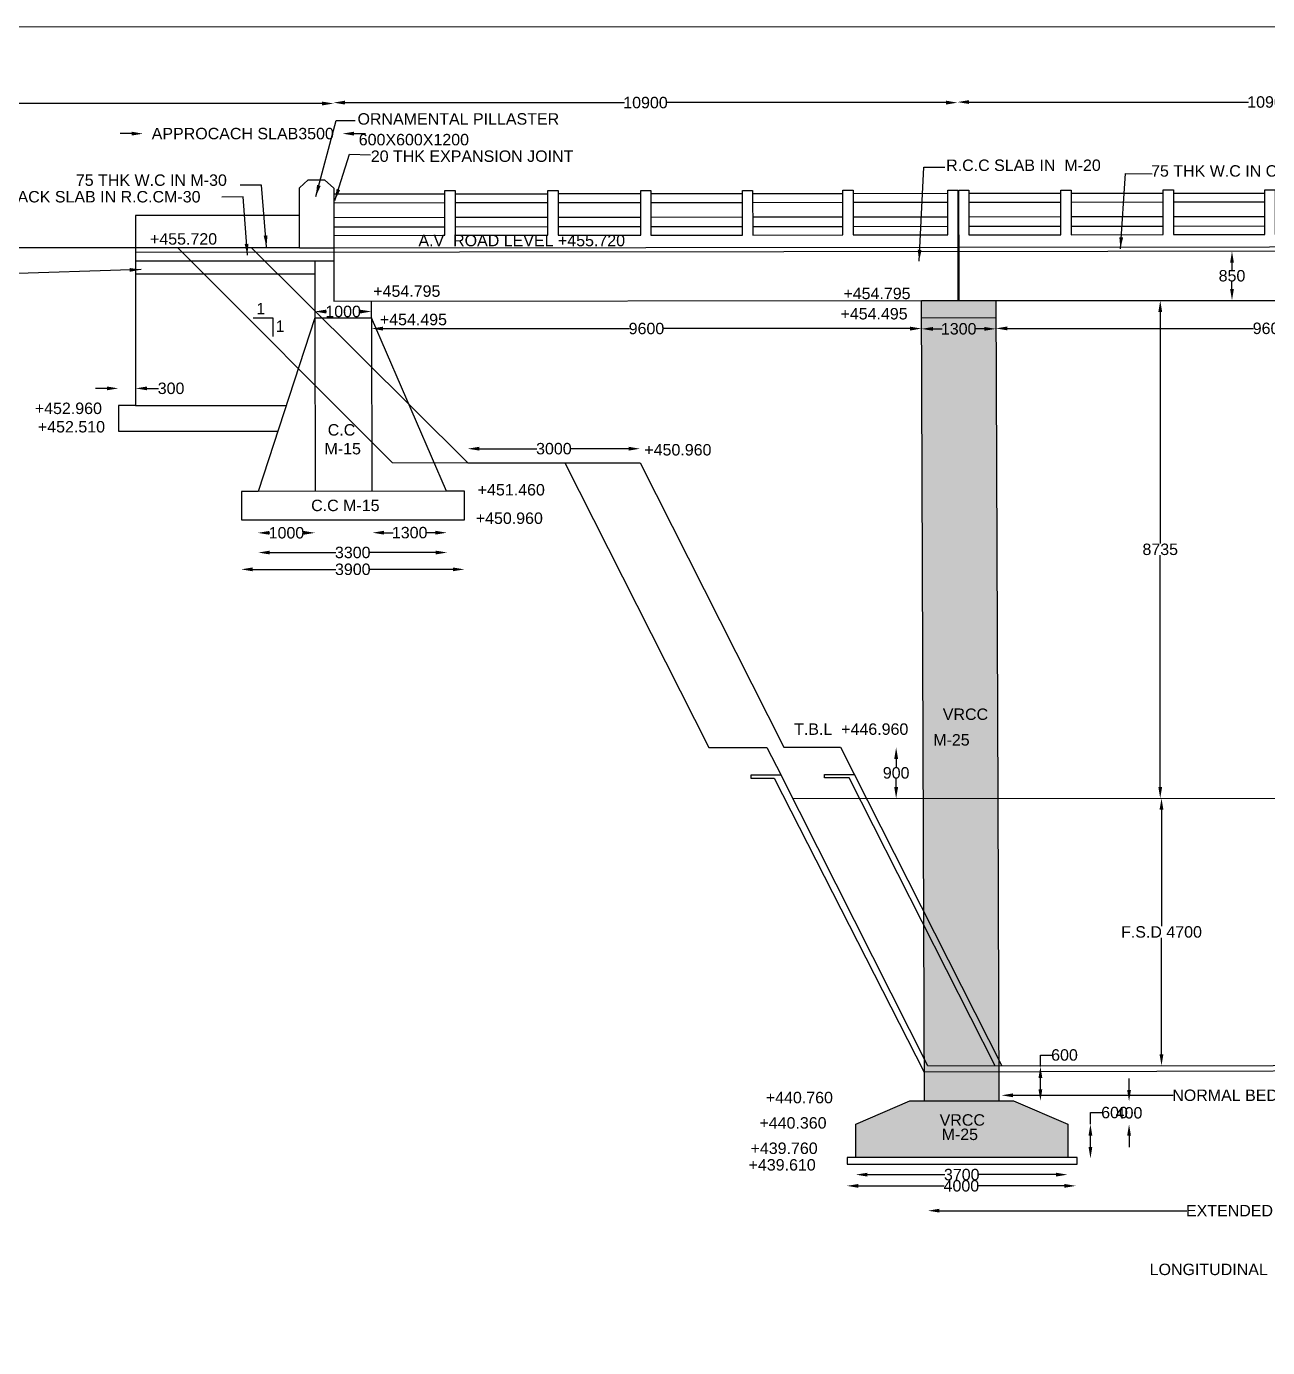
# Model space of a CAD drawing. Header units: inches. Extents: x -59878 to 39915, y -44121 to 15533.
# Drawn here: x -37131 to -15442, y -7552 to 15533 of the extents above; entities that cross this region are included whole.
import ezdxf

# ---------------------------------------------------------------- set-up
doc = ezdxf.new("R2010")
doc.units = ezdxf.units.IN
doc.header["$MEASUREMENT"] = 0
doc.styles.get("Standard").update_dxf_attribs({"font": 'arial.ttf'})
doc.dimstyles.new('ST100', dxfattribs={"dimtxt": 200, "dimasz": 200, "dimexe": 0, "dimexo": 300, "dimgap": 0.09, "dimtad": 0, "dimtih": 1, "dimtoh": 1, "dimdec": 0, "dimzin": 0, "dimdsep": 46, "dimtxsty": 'Standard', "dimcen": 0, "dimse1": 1, "dimse2": 1, "dimadec": 0, "dimazin": 0, "dimtfac": 1, "dimtdec": 0, "dimtofl": 0, "dimtmove": 0, "dimatfit": 3, "dimfxl": 2000, "dimtolj": 1, "dimtzin": 0, "dimarcsym": 0})

# ---------------------------------------------------------------- blocks, each defined once
blk = doc.blocks.new('*D5')
at = {"color": 0, "lineweight": -2, "transparency": 16777216}
for p, q in [((-31893, 10551), (-31886, 10551)), ((-31302, 10551), (-31308, 10551))]:
    blk.add_line(p, q, dxfattribs=at)
at = {"color": 0, "transparency": 16777216}
for points in [[(-31893, 10584), (-31893, 10517), (-32093, 10551)], [(-31302, 10584), (-31302, 10517), (-31102, 10551)]]:
    blk.add_solid(points, dxfattribs=at)
at = {"layer": 'Defpoints', "color": 0, "transparency": 16777216}
for p in [(-32093, 10441), (-31102, 10551), (-31102, 10443)]:
    blk.add_point(p, dxfattribs=at)
at = {"color": 0, "transparency": 16777216, "insert": (-31597, 10551), "char_height": 200, "attachment_point": 5}
blk.add_mtext('\\A1;1000', dxfattribs=at)
blk = doc.blocks.new('*D6')
at = {"color": 0, "lineweight": -2, "transparency": 16777216}
for p, q in [((-46572, 14186), (-41198, 14186)), ((-31964, 14186), (-37338, 14186))]:
    blk.add_line(p, q, dxfattribs=at)
at = {"color": 0, "transparency": 16777216}
for points in [[(-46572, 14219), (-46572, 14152), (-46772, 14186)], [(-31964, 14219), (-31964, 14152), (-31764, 14186)]]:
    blk.add_solid(points, dxfattribs=at)
at = {"layer": 'Defpoints', "color": 0, "transparency": 16777216}
for p in [(-31764, 14186), (-46772, 13965), (-31764, 13965)]:
    blk.add_point(p, dxfattribs=at)
at = {"color": 0, "transparency": 16777216, "insert": (-39268, 14186), "char_height": 200, "attachment_point": 5}
blk.add_mtext('\\A1;15000 STRAIGHT APPROACH', dxfattribs=at)
blk = doc.blocks.new('*D7')
at = {"color": 0, "lineweight": -2, "transparency": 16777216}
for p, q in [((-31564, 14201), (-26679, 14201)), ((-21061, 14201), (-25946, 14201))]:
    blk.add_line(p, q, dxfattribs=at)
at = {"color": 0, "transparency": 16777216}
for points in [[(-31564, 14235), (-31564, 14168), (-31764, 14201)], [(-21061, 14235), (-21061, 14168), (-20861, 14201)]]:
    blk.add_solid(points, dxfattribs=at)
at = {"layer": 'Defpoints', "color": 0, "transparency": 16777216}
for p in [(-20861, 14201), (-31764, 13965), (-20861, 13965)]:
    blk.add_point(p, dxfattribs=at)
at = {"color": 0, "transparency": 16777216, "insert": (-26313, 14201), "char_height": 200, "attachment_point": 5}
blk.add_mtext('\\A1;10900', dxfattribs=at)
blk = doc.blocks.new('*D8')
at = {"color": 0, "lineweight": -2, "transparency": 16777216}
for p, q in [((-20661, 14211), (-15776, 14211)), ((-10157, 14211), (-15042, 14211))]:
    blk.add_line(p, q, dxfattribs=at)
at = {"color": 0, "transparency": 16777216}
for points in [[(-20661, 14244), (-20661, 14178), (-20861, 14211)], [(-10157, 14244), (-10157, 14178), (-9957, 14211)]]:
    blk.add_solid(points, dxfattribs=at)
at = {"layer": 'Defpoints', "color": 0, "transparency": 16777216}
for p in [(-9957, 14211), (-20861, 13965), (-9957, 13965)]:
    blk.add_point(p, dxfattribs=at)
at = {"color": 0, "transparency": 16777216, "insert": (-15409, 14211), "char_height": 200, "attachment_point": 5}
blk.add_mtext('\\A1;10900', dxfattribs=at)
blk = doc.blocks.new('*D11')
at = {"color": 0, "lineweight": -2, "transparency": 16777216}
for p, q in [((-30901, 10253), (-26594, 10253)), ((-21690, 10253), (-25998, 10253))]:
    blk.add_line(p, q, dxfattribs=at)
at = {"color": 0, "transparency": 16777216}
for points in [[(-30901, 10286), (-30901, 10219), (-31101, 10253)], [(-21690, 10286), (-21690, 10219), (-21490, 10253)]]:
    blk.add_solid(points, dxfattribs=at)
at = {"layer": 'Defpoints', "color": 0, "transparency": 16777216}
for p in [(-31101, 10246), (-21490, 10253), (-21490, 10243)]:
    blk.add_point(p, dxfattribs=at)
at = {"color": 0, "transparency": 16777216, "insert": (-26296, 10253), "char_height": 200, "attachment_point": 5}
blk.add_mtext('\\A1;9600', dxfattribs=at)
blk = doc.blocks.new('*D12')
at = {"color": 0, "lineweight": -2, "transparency": 16777216}
for p, q in [((-21290, 10248), (-21129, 10248)), ((-20390, 10248), (-20551, 10248))]:
    blk.add_line(p, q, dxfattribs=at)
at = {"color": 0, "transparency": 16777216}
for points in [[(-21290, 10281), (-21290, 10215), (-21490, 10248)], [(-20390, 10281), (-20390, 10215), (-20190, 10248)]]:
    blk.add_solid(points, dxfattribs=at)
at = {"layer": 'Defpoints', "color": 0, "transparency": 16777216}
for p in [(-21490, 10243), (-20190, 10248), (-20190, 10248)]:
    blk.add_point(p, dxfattribs=at)
at = {"color": 0, "transparency": 16777216, "insert": (-20840, 10248), "char_height": 200, "attachment_point": 5}
blk.add_mtext('\\A1;1300', dxfattribs=at)
blk = doc.blocks.new('*D13')
at = {"color": 0, "lineweight": -2, "transparency": 16777216}
for p, q in [((-19990, 10256), (-15690, 10256)), ((-10792, 10256), (-15093, 10256))]:
    blk.add_line(p, q, dxfattribs=at)
at = {"color": 0, "transparency": 16777216}
for points in [[(-19990, 10290), (-19990, 10223), (-20190, 10256)], [(-10792, 10290), (-10792, 10223), (-10592, 10256)]]:
    blk.add_solid(points, dxfattribs=at)
at = {"layer": 'Defpoints', "color": 0, "transparency": 16777216}
for p in [(-20190, 10248), (-10592, 10284), (-10592, 10256)]:
    blk.add_point(p, dxfattribs=at)
at = {"color": 0, "transparency": 16777216, "insert": (-15391, 10256), "char_height": 200, "attachment_point": 5}
blk.add_mtext('\\A1;9600', dxfattribs=at)
blk = doc.blocks.new('*D16')
at = {"color": 0, "lineweight": -2, "transparency": 16777216}
for p, q in [((-29219, 8154), (-28212, 8154)), ((-26609, 8154), (-27616, 8154))]:
    blk.add_line(p, q, dxfattribs=at)
at = {"color": 0, "transparency": 16777216}
for points in [[(-29219, 8188), (-29219, 8121), (-29419, 8154)], [(-26609, 8188), (-26609, 8121), (-26409, 8154)]]:
    blk.add_solid(points, dxfattribs=at)
at = {"layer": 'Defpoints', "color": 0, "transparency": 16777216}
for p in [(-26409, 8154), (-29419, 7906), (-26409, 7906)]:
    blk.add_point(p, dxfattribs=at)
at = {"color": 0, "transparency": 16777216, "insert": (-27914, 8154), "char_height": 200, "attachment_point": 5}
blk.add_mtext('\\A1;3000', dxfattribs=at)
blk = doc.blocks.new('*D17')
at = {"color": 0, "lineweight": -2, "transparency": 16777216}
for p, q in [((-35294, 13659), (-35494, 13659)), ((-31407, 13659), (-31207, 13659))]:
    blk.add_line(p, q, dxfattribs=at)
at = {"color": 0, "transparency": 16777216}
for points in [[(-35294, 13693), (-35294, 13626), (-35094, 13659)], [(-31407, 13693), (-31407, 13626), (-31607, 13659)]]:
    blk.add_solid(points, dxfattribs=at)
at = {"layer": 'Defpoints', "color": 0, "transparency": 16777216}
for p in [(-31607, 13659), (-35094, 13489), (-31607, 13489)]:
    blk.add_point(p, dxfattribs=at)
at = {"color": 0, "transparency": 16777216, "insert": (-33350, 13659), "char_height": 200, "attachment_point": 5}
blk.add_mtext('\\A1;APPROCACH SLAB3500', dxfattribs=at)
blk = doc.blocks.new('*D18')
at = {"color": 0, "lineweight": -2, "transparency": 16777216}
for p, q in [((-32887, 6684), (-32876, 6684)), ((-32287, 6684), (-32298, 6684))]:
    blk.add_line(p, q, dxfattribs=at)
at = {"color": 0, "transparency": 16777216}
for points in [[(-32887, 6717), (-32887, 6651), (-33087, 6684)], [(-32287, 6717), (-32287, 6651), (-32087, 6684)]]:
    blk.add_solid(points, dxfattribs=at)
at = {"layer": 'Defpoints', "color": 0, "transparency": 16777216}
for p in [(-33087, 6689), (-32087, 6689), (-32087, 6684)]:
    blk.add_point(p, dxfattribs=at)
at = {"color": 0, "transparency": 16777216, "insert": (-32587, 6684), "char_height": 200, "attachment_point": 5}
blk.add_mtext('\\A1;1000', dxfattribs=at)
blk = doc.blocks.new('*D19')
at = {"color": 0, "lineweight": -2, "transparency": 16777216}
for p, q in [((-30884, 6687), (-30723, 6687)), ((-29984, 6687), (-30145, 6687))]:
    blk.add_line(p, q, dxfattribs=at)
at = {"color": 0, "transparency": 16777216}
for points in [[(-30884, 6720), (-30884, 6654), (-31084, 6687)], [(-29984, 6720), (-29984, 6654), (-29784, 6687)]]:
    blk.add_solid(points, dxfattribs=at)
at = {"layer": 'Defpoints', "color": 0, "transparency": 16777216}
for p in [(-31084, 6687), (-29784, 6687), (-29784, 6687)]:
    blk.add_point(p, dxfattribs=at)
at = {"color": 0, "transparency": 16777216, "insert": (-30434, 6687), "char_height": 200, "attachment_point": 5}
blk.add_mtext('\\A1;1300', dxfattribs=at)
blk = doc.blocks.new('*D20')
at = {"color": 0, "lineweight": -2, "transparency": 16777216}
for p, q in [((-32879, 6340), (-31727, 6340)), ((-29979, 6340), (-31130, 6340))]:
    blk.add_line(p, q, dxfattribs=at)
at = {"color": 0, "transparency": 16777216}
for points in [[(-32879, 6373), (-32879, 6307), (-33079, 6340)], [(-29979, 6373), (-29979, 6307), (-29779, 6340)]]:
    blk.add_solid(points, dxfattribs=at)
at = {"layer": 'Defpoints', "color": 0, "transparency": 16777216}
for p in [(-33079, 6333), (-29779, 6340), (-29779, 6333)]:
    blk.add_point(p, dxfattribs=at)
at = {"color": 0, "transparency": 16777216, "insert": (-31429, 6340), "char_height": 200, "attachment_point": 5}
blk.add_mtext('\\A1;3300', dxfattribs=at)
blk = doc.blocks.new('*D21')
at = {"color": 0, "lineweight": -2, "transparency": 16777216}
for p, q in [((-33178, 6046), (-31726, 6046)), ((-29678, 6046), (-31129, 6046))]:
    blk.add_line(p, q, dxfattribs=at)
at = {"color": 0, "transparency": 16777216}
for points in [[(-33178, 6079), (-33178, 6013), (-33378, 6046)], [(-29678, 6079), (-29678, 6013), (-29478, 6046)]]:
    blk.add_solid(points, dxfattribs=at)
at = {"layer": 'Defpoints', "color": 0, "transparency": 16777216}
for p in [(-33378, 6043), (-29478, 6046), (-29478, 6043)]:
    blk.add_point(p, dxfattribs=at)
at = {"color": 0, "transparency": 16777216, "insert": (-31428, 6046), "char_height": 200, "attachment_point": 5}
blk.add_mtext('\\A1;3900', dxfattribs=at)
blk = doc.blocks.new('*D29')
at = {"color": 0, "lineweight": -2, "transparency": 16777216}
for p, q in [((-22593, -4726), (-21095, -4726)), ((-18993, -4726), (-20490, -4726))]:
    blk.add_line(p, q, dxfattribs=at)
at = {"color": 0, "transparency": 16777216}
for points in [[(-22593, -4693), (-22593, -4759), (-22793, -4726)], [(-18993, -4693), (-18993, -4759), (-18793, -4726)]]:
    blk.add_solid(points, dxfattribs=at)
at = {"layer": 'Defpoints', "color": 0, "transparency": 16777216}
for p in [(-22793, -4736), (-18793, -4726), (-18793, -4736)]:
    blk.add_point(p, dxfattribs=at)
at = {"color": 0, "transparency": 16777216, "insert": (-20793, -4726), "char_height": 200, "attachment_point": 5}
blk.add_mtext('\\A1;4000', dxfattribs=at)
blk = doc.blocks.new('*D30')
at = {"color": 0, "lineweight": -2, "transparency": 16777216}
for p, q in [((-22437, -4530), (-21085, -4530)), ((-19137, -4530), (-20488, -4530))]:
    blk.add_line(p, q, dxfattribs=at)
at = {"color": 0, "transparency": 16777216}
for points in [[(-22437, -4497), (-22437, -4563), (-22637, -4530)], [(-19137, -4497), (-19137, -4563), (-18937, -4530)]]:
    blk.add_solid(points, dxfattribs=at)
at = {"layer": 'Defpoints', "color": 0, "transparency": 16777216}
for p in [(-22637, -4539), (-18937, -4530), (-18937, -4539)]:
    blk.add_point(p, dxfattribs=at)
at = {"color": 0, "transparency": 16777216, "insert": (-20787, -4530), "char_height": 200, "attachment_point": 5}
blk.add_mtext('\\A1;3700', dxfattribs=at)
blk = doc.blocks.new('*D31')
at = {"color": 0, "lineweight": -2, "transparency": 16777216}
for p, q in [((-18538, -3646), (-18538, -3446)), ((-18538, -3446), (-18338, -3446)), ((-18538, -4046), (-18538, -3846))]:
    blk.add_line(p, q, dxfattribs=at)
at = {"color": 0, "transparency": 16777216}
for points in [[(-18571, -3846), (-18505, -3846), (-18538, -3646)], [(-18571, -4046), (-18505, -4046), (-18538, -4246)]]:
    blk.add_solid(points, dxfattribs=at)
at = {"layer": 'Defpoints', "color": 0, "transparency": 16777216}
for p in [(-18540, -3646), (-18538, -3646), (-18540, -4246)]:
    blk.add_point(p, dxfattribs=at)
at = {"color": 0, "transparency": 16777216, "insert": (-18117, -3446), "char_height": 200, "attachment_point": 5}
blk.add_mtext('\\A1;600', dxfattribs=at)
blk = doc.blocks.new('*D32')
at = {"color": 0, "lineweight": -2, "transparency": 16777216}
for p, q in [((-17863, -3051), (-17863, -2851)), ((-17863, -3851), (-17863, -4051))]:
    blk.add_line(p, q, dxfattribs=at)
at = {"color": 0, "transparency": 16777216}
for points in [[(-17896, -3051), (-17830, -3051), (-17863, -3251)], [(-17896, -3851), (-17830, -3851), (-17863, -3651)]]:
    blk.add_solid(points, dxfattribs=at)
at = {"layer": 'Defpoints', "color": 0, "transparency": 16777216}
for p in [(-17863, -3251), (-17858, -3251), (-17858, -3651)]:
    blk.add_point(p, dxfattribs=at)
at = {"color": 0, "transparency": 16777216, "insert": (-17863, -3451), "char_height": 200, "attachment_point": 5}
blk.add_mtext('\\A1;400', dxfattribs=at)
blk = doc.blocks.new('*D33')
at = {"color": 0, "lineweight": -2, "transparency": 16777216}
for p, q in [((-19412, -2640), (-19412, -2440)), ((-19412, -2440), (-19212, -2440)), ((-19412, -3040), (-19412, -2840))]:
    blk.add_line(p, q, dxfattribs=at)
at = {"color": 0, "transparency": 16777216}
for points in [[(-19445, -2840), (-19379, -2840), (-19412, -2640)], [(-19445, -3040), (-19379, -3040), (-19412, -3240)]]:
    blk.add_solid(points, dxfattribs=at)
at = {"layer": 'Defpoints', "color": 0, "transparency": 16777216}
for p in [(-19412, -2640), (-19409, -2640), (-19409, -3240)]:
    blk.add_point(p, dxfattribs=at)
at = {"color": 0, "transparency": 16777216, "insert": (-18991, -2440), "char_height": 200, "attachment_point": 5}
blk.add_mtext('\\A1;600', dxfattribs=at)
blk = doc.blocks.new('*D34')
at = {"color": 0, "lineweight": -2, "transparency": 16777216}
for p, q in [((-19892, -3144), (-17090, -3144)), ((-10784, -3144), (-13585, -3144))]:
    blk.add_line(p, q, dxfattribs=at)
at = {"color": 0, "transparency": 16777216}
for points in [[(-19892, -3110), (-19892, -3177), (-20092, -3144)], [(-10784, -3110), (-10784, -3177), (-10584, -3144)]]:
    blk.add_solid(points, dxfattribs=at)
at = {"layer": 'Defpoints', "color": 0, "transparency": 16777216}
for p in [(-20092, -3156), (-10584, -3144), (-10584, -3156)]:
    blk.add_point(p, dxfattribs=at)
at = {"color": 0, "transparency": 16777216, "insert": (-15338, -3144), "char_height": 200, "attachment_point": 5}
blk.add_mtext('\\A1;NORMAL BED WIDTH 9500', dxfattribs=at)
blk = doc.blocks.new('*D35')
at = {"color": 0, "lineweight": -2, "transparency": 16777216}
for p, q in [((-21176, -5160), (-16851, -5160)), ((-9495, -5160), (-13820, -5160))]:
    blk.add_line(p, q, dxfattribs=at)
at = {"color": 0, "transparency": 16777216}
for points in [[(-21176, -5126), (-21176, -5193), (-21376, -5160)], [(-9495, -5126), (-9495, -5193), (-9295, -5160)]]:
    blk.add_solid(points, dxfattribs=at)
at = {"layer": 'Defpoints', "color": 0, "transparency": 16777216}
for p in [(-21376, -5176), (-9295, -5160), (-9295, -5176)]:
    blk.add_point(p, dxfattribs=at)
at = {"color": 0, "transparency": 16777216, "insert": (-15335, -5160), "char_height": 200, "attachment_point": 5}
blk.add_mtext('\\A1;EXTENDED B.W=12100', dxfattribs=at)
blk = doc.blocks.new('*D39')
at = {"color": 0, "lineweight": -2, "transparency": 16777216}
for p, q in [((-17296, 1845), (-17296, -187)), ((-17296, -2425), (-17296, -394))]:
    blk.add_line(p, q, dxfattribs=at)
at = {"color": 0, "transparency": 16777216}
for points in [[(-17330, 1845), (-17263, 1845), (-17296, 2045)], [(-17330, -2425), (-17263, -2425), (-17296, -2625)]]:
    blk.add_solid(points, dxfattribs=at)
at = {"layer": 'Defpoints', "color": 0, "transparency": 16777216}
for p in [(-17296, 2045), (-17289, 2045), (-17287, -2625)]:
    blk.add_point(p, dxfattribs=at)
at = {"color": 0, "transparency": 16777216, "insert": (-17296, -290), "char_height": 200, "attachment_point": 5}
blk.add_mtext('\\A1;F.S.D 4700', dxfattribs=at)
blk = doc.blocks.new('*D40')
at = {"color": 0, "lineweight": -2, "transparency": 16777216}
for p, q in [((-17318, 10544), (-17318, 6497)), ((-17318, 2245), (-17318, 6293))]:
    blk.add_line(p, q, dxfattribs=at)
at = {"color": 0, "transparency": 16777216}
for points in [[(-17351, 10544), (-17285, 10544), (-17318, 10744)], [(-17351, 2245), (-17285, 2245), (-17318, 2045)]]:
    blk.add_solid(points, dxfattribs=at)
at = {"layer": 'Defpoints', "color": 0, "transparency": 16777216}
for p in [(-17318, 10744), (-17292, 10744), (-17297, 2045)]:
    blk.add_point(p, dxfattribs=at)
at = {"color": 0, "transparency": 16777216, "insert": (-17318, 6395), "char_height": 200, "attachment_point": 5}
blk.add_mtext('\\A1;8735', dxfattribs=at)
blk = doc.blocks.new('*D41')
at = {"color": 0, "lineweight": -2, "transparency": 16777216}
for p, q in [((-16064, 11406), (-16064, 11277)), ((-16064, 10944), (-16064, 11073))]:
    blk.add_line(p, q, dxfattribs=at)
at = {"color": 0, "transparency": 16777216}
for points in [[(-16097, 11406), (-16031, 11406), (-16064, 11606)], [(-16097, 10944), (-16031, 10944), (-16064, 10744)]]:
    blk.add_solid(points, dxfattribs=at)
at = {"layer": 'Defpoints', "color": 0, "transparency": 16777216}
for p in [(-16064, 11606), (-16043, 11606), (-16042, 10744)]:
    blk.add_point(p, dxfattribs=at)
at = {"color": 0, "transparency": 16777216, "insert": (-16064, 11175), "char_height": 200, "attachment_point": 5}
blk.add_mtext('\\A1;850', dxfattribs=at)
blk = doc.blocks.new('*D152')
at = {"color": 0, "lineweight": -2, "transparency": 16777216}
for p, q in [((-35725, 9208), (-35925, 9208)), ((-35024, 9208), (-34824, 9208))]:
    blk.add_line(p, q, dxfattribs=at)
at = {"color": 0, "transparency": 16777216}
for points in [[(-35725, 9241), (-35725, 9175), (-35525, 9208)], [(-35024, 9241), (-35024, 9175), (-35224, 9208)]]:
    blk.add_solid(points, dxfattribs=at)
at = {"layer": 'Defpoints', "color": 0, "transparency": 16777216}
for p in [(-35525, 9208), (-35224, 9208), (-35224, 9208)]:
    blk.add_point(p, dxfattribs=at)
at = {"color": 0, "transparency": 16777216, "insert": (-34603, 9208), "char_height": 200, "attachment_point": 5}
blk.add_mtext('\\A1;300', dxfattribs=at)
blk = doc.blocks.new('*D153')
at = {"color": 0, "lineweight": -2, "transparency": 16777216}
for p, q in [((-21933, 2735), (-21933, 2591)), ((-21933, 2243), (-21933, 2387))]:
    blk.add_line(p, q, dxfattribs=at)
at = {"color": 0, "transparency": 16777216}
for points in [[(-21966, 2735), (-21899, 2735), (-21933, 2935)], [(-21966, 2243), (-21899, 2243), (-21933, 2043)]]:
    blk.add_solid(points, dxfattribs=at)
at = {"layer": 'Defpoints', "color": 0, "transparency": 16777216}
for p in [(-21921, 2935), (-21933, 2043), (-21921, 2043)]:
    blk.add_point(p, dxfattribs=at)
at = {"color": 0, "transparency": 16777216, "insert": (-21933, 2489), "char_height": 200, "attachment_point": 5}
blk.add_mtext('\\A1;900', dxfattribs=at)

msp = doc.modelspace()

# ---------------------------------------------------------------- hatches: boundary and pattern name
h = msp.add_hatch()
h.set_pattern_fill('AR-CONC', color=256, scale=75, style=0)
h.paths.add_polyline_path([(-21492.3, 10740.9), (-20192.3, 10740.9), (-20158.3, 2039.5), (-20139.4, -3239.4), (-19883.4, -3239.4), (-18933.7, -3645.1), (-18933.7, -4229.6), (-22639.8, -4229.6), (-22639.8, -3646.3), (-21696.3, -3237.5), (-21440.3, -3237.5)])
h.paths.add_polyline_path([(-10593.9, 10740.9), (-9293.9, 10740.9), (-9259.8, 2039.5), (-9241, -3239.4), (-8985, -3239.4), (-8035.3, -3645.1), (-8035.3, -4229.6), (-11741.4, -4229.6), (-11741.4, -3646.3), (-10797.8, -3237.5), (-10541.8, -3237.5)])

# ---------------------------------------------------------------- linework, layer by layer
at = {"color": 7, "const_width": 15}
msp.add_lwpolyline([(-59870.1, 15525.2), (39907.1, 15525.2), (39907.1, -44113.2), (-59870.1, -44113.2)], close=True, dxfattribs=at)
at = {"color": 7}
for points in [[(-32358.3, 11665), (-32358.3, 12710.7), (-32209.7, 12854.2), (-31920.8, 12854.2), (-31760.2, 12704.5), (-31760.2, 10733.4), (-21492.3, 10740.9)], [(-31760.2, 12606.8), (-29817.1, 12608.6)], [(-29817.1, 11882.9), (-29817.1, 12663.1), (-29640.1, 12663.1), (-29639.4, 11883.1)], [(-29640.1, 12608.8), (-28018, 12610.3)], [(-28018, 11884.6), (-28018, 12664.8), (-27841.1, 12664.8), (-27840.3, 11884.8)], [(-27841, 12610.5), (-26396.7, 12611.8)], [(-26396.7, 11884.6), (-26396.7, 12664.8), (-26219.7, 12664.8), (-26219, 11884.8)], [(-26219.7, 12612), (-24617.5, 12613.5)], [(-24617.5, 11887.8), (-24617.5, 12668), (-24440.5, 12668), (-24439.8, 11888)], [(-24440.5, 12613.7), (-22862, 12615.2)], [(-22862, 11889.5), (-22862, 12669.7), (-22685, 12669.7), (-22684.3, 11889.7)], [(-22685, 12615.3), (-21031.3, 12616.9)], [(-21031.3, 11891.2), (-21031.3, 12671.4), (-20854.3, 12671.4), (-20853.6, 11891.3)], [(-20854.3, 12617.1), (-20840, 12617.1)], [(-20840, 11891.4), (-20840, 12671.6), (-20663, 12671.6), (-20662.2, 11891.6)], [(-20662.9, 12617.3), (-19052.6, 12618.8)], [(-19052.6, 11893.1), (-19052.6, 12673.3), (-18875.6, 12673.3), (-18874.9, 11893.3)], [(-18875.6, 12618.9), (-17264.6, 12620.5)], [(-18875.4, 12464), (-17264.6, 12465.6)], [(-17264.6, 11894.8), (-17264.6, 12675), (-17087.6, 12675), (-17086.9, 11894.9)], [(-17087.6, 12620.6), (-15488.9, 12622.1)], [(-17087.4, 12465.7), (-15488.9, 12467.2)], [(-15488.9, 11896.5), (-15488.9, 12676.7), (-15311.9, 12676.7), (-15311.1, 11896.6)], [(-31760.2, 12451.9), (-29817.1, 12453.7)], [(-29639.9, 12453.9), (-28018, 12455.4)], [(-27840.9, 12455.6), (-26396.7, 12456.9)], [(-26219.5, 12457.1), (-24617.5, 12458.6)], [(-24440.3, 12458.8), (-22862, 12460.3)], [(-22684.8, 12460.4), (-21031.3, 12462)], [(-20854.1, 12462.2), (-20840, 12462.2)], [(-20662.8, 12462.4), (-19052.6, 12463.9)], [(-32358.3, 12228.1), (-35223.9, 12228.1), (-35223.9, 8908.3), (-35519.5, 8908.3), (-35519.5, 8458.7), (-32736.9, 8458.7)], [(-31760.2, 12196.8), (-29817.1, 12198.7)], [(-31760.2, 12030.4), (-29817.1, 12032.2)], [(-29639.7, 12198.9), (-28018, 12200.4)], [(-29639.5, 12032.4), (-28018, 12033.9)], [(-27840.6, 12200.6), (-26396.7, 12201.9)], [(-27840.5, 12034.1), (-26396.7, 12035.5)], [(-26219.3, 12202.1), (-24617.5, 12203.6)], [(-26219.1, 12035.6), (-24617.5, 12037.2)], [(-24440.1, 12203.8), (-22862, 12205.3)], [(-24439.9, 12037.3), (-22862, 12038.8)], [(-22684.6, 12205.4), (-21031.3, 12207)], [(-22684.4, 12039), (-21031.3, 12040.6)], [(-20853.9, 12207.2), (-20840, 12207.2)], [(-20853.7, 12040.7), (-20840, 12040.7)], [(-20662.5, 12207.3), (-19052.6, 12208.9)], [(-20662.4, 12040.9), (-19052.6, 12042.4)], [(-18875.2, 12209), (-17264.6, 12210.5)], [(-18875, 12042.6), (-17264.6, 12044.1)], [(-17087.2, 12210.7), (-15488.9, 12212.2)], [(-17087, 12044.3), (-15488.9, 12045.8)], [(-31760.2, 11881.1), (-29817.1, 11882.9)], [(-29639.4, 11883.1), (-28018, 11884.6)], [(-27840.3, 11884.8), (-26396.7, 11886.1)], [(-26219, 11886.3), (-24617.5, 11887.8)], [(-24439.8, 11888), (-22862, 11889.5)], [(-22684.3, 11889.7), (-21031.3, 11891.2)], [(-20853.6, 11891.4), (-20840, 11891.4)], [(-20853.6, 11891.3), (-20853.6, 10740.9)], [(-20840, 11891.4), (-20840, 10740.9)], [(-20662.2, 11891.6), (-19052.6, 11893.1)], [(-18874.9, 11893.3), (-17264.6, 11894.8)], [(-17086.9, 11894.9), (-15488.9, 11896.5)], [(-32358.3, 11665), (-49234.9, 11665)], [(-35223.9, 11586.9), (4418.9, 11626.6)], [(-34483, 11665), (-30739.5, 7912.7), (-29418.9, 7906.4), (-33197.2, 11665)], [(-32358.3, 11665), (-31760.2, 11665)], [(-31760.2, 11665), (942.5, 11697.3)], [(-21378.9, -2629.9), (-9310.8, -2616.3), (-6507.6, 2959.8), (-5497, 2959.8), (-3036.9, 7938.4), (-1348.6, 7937.5), (-30.7, 7937.5), (3694.2, 11704.4)], [(-31760.2, 11432.4), (-35223.9, 11432.4)], [(-32093, 11432.4), (-32093, 11207.9), (-32093, 10440.5), (-31101.9, 10440.5), (-31102.2, 10733.9)], [(-35223.9, 11207.9), (-32093, 11207.9)], [(-21492.3, 10740.9), (-20192.3, 10740.9), (-20158.3, 2039.5), (-20139.4, -3239.4), (-19883.4, -3239.4), (-18933.7, -3645.1), (-18933.7, -4229.6), (-22639.8, -4229.6), (-22639.8, -3646.3), (-21696.3, -3237.5), (-21440.3, -3237.5), (-21492.3, 10740.9)], [(-20192.3, 10746), (-10593.9, 10740.9)], [(-32093, 10440.5), (-33082.5, 7407.2), (-33375.5, 7407.2), (-33375.5, 6913.5), (-29477.6, 6913.5), (-29477.6, 7415.2), (-29791.1, 7415.2), (-31101.9, 10440.5)], [(-33166, 10443.2), (-32826.1, 10443.2), (-32826.1, 10113.4)], [(-32093, 10440.5), (-32085.6, 7409.6)], [(-31101.9, 10440.5), (-31094.5, 7412)], [(-21491.2, 10442.3), (-20191.2, 10447.4)], [(-35223.9, 8908.3), (-32596.1, 8908.3)], [(-29418.9, 7906.4), (-27721.7, 7906.4), (-25205.3, 2933.5), (-24194.9, 2933.5), (-23944, 2451.2), (-24471.8, 2451.2), (-24471.8, 2400.5), (-24063.2, 2400.5), (-21442.2, -2737.6)], [(-27721.7, 7906.4), (-26408.8, 7906.4), (-23896.5, 2937.9), (-22903.8, 2937.9), (-20084, -2628.4)], [(-29791.1, 7415.2), (-33082.5, 7407.2)], [(-21378.9, -2629.9), (-23944, 2451.2)], [(-20202.5, -2628.6), (-22752.7, 2402.8), (-23186, 2402.8), (-23186, 2462.7), (-22663.5, 2463.6)], [(-23737.7, 2042.7), (-6965.4, 2049.2)], [(-9242.9, -2705.3), (-21442.2, -2737.6)], [(-21440.3, -3237.5), (-20139.4, -3239.4)], [(-22639.8, -4229.6), (-22790.7, -4229.6), (-22790.7, -4345.8), (-18768.9, -4345.8), (-18768.9, -4227.9), (-18933.7, -4229.6)]]:
    msp.add_lwpolyline(points, dxfattribs=at)

# ---------------------------------------------------------------- texts
for s, p in [('ORNAMENTAL PILLASTER', (-31345.2, 13816.6)), ('600X600X1200', (-31323.5, 13454.9)), ('20 THK EXPANSION JOINT', (-31113.1, 13165.6)), ('     R.C.C SLAB IN  M-20', (-21446.8, 13007.1)), (' 75 THK W.C IN M-30   ', (-36344.6, 12746.9)), ('     75 THK W.C IN C.C M-30', (-17866, 12907.5)), (' 150 THK APPROACK SLAB IN R.C.CM-30', (-39522.1, 12457)), ('      +455.720', (-35437.3, 11719.9)), ('      A.V  ROAD LEVEL +455.720', (-30746.2, 11692.1)), ('     +454.795', (-31458.2, 10808.5)), ('     +454.795', (-23242.5, 10767.6)), ('1', (-33112.9, 10502)), ('1', (-32775.9, 10194.9)), ('       +454.495', (-31498.5, 10311.9)), ('     +454.495', (-23293.3, 10412.6)), ('      +452.960', (-37450.1, 8759.9)), ('      +452.510', (-37396.3, 8437.8)), ('        C.C', (-32486.3, 8383.6)), ('M-15', (-31922.2, 8055.1)), ('     +450.960', (-26721.3, 8035.6)), ('       +451.460', (-29788.1, 7336.7)), ('C.C M-15', (-32155.6, 7063.3)), ('     +450.960', (-29667.2, 6840.2)), ('      VRCC', (-21583.1, 3415)), ('      T.B.L  +446.960', (-24181.5, 3154.7)), ('     M-25', (-21672.8, 2967.1)), ('    +440.760', (-24520.9, -3282.6)), ('   +440.360', (-24555, -3725.7)), ('      VRCC', (-21638.3, -3674.6)), ('     M-25', (-21526.8, -3925.3)), (' +439.760', (-24555, -4168.7)), (' +439.610', (-24589.1, -4458.4)), ('LONGITUDINAL  SECTION AT,A-B', (-17502.6, -6285.2))]:
    msp.add_text(s, height=200, dxfattribs=at).set_placement(p)

# ---------------------------------------------------------------- dimensions: what is measured, and where the dimension line sits
for base, p1, p2, text, picture, middle in [((-31764.1, 14185.7), (-46771.7, 13965.5), (-31764.1, 13965.5), '15000 STRAIGHT APPROACH', '*D6', (-39267.9, 14185.7)), ((-20861.4, 14201.2), (-31764.1, 13965.5), (-20861.4, 13965.5), '10900', '*D7', (-26312.8, 14201.2)), ((-9956.9, 14211), (-20861.4, 13965.5), (-9956.9, 13965.5), '10900', '*D8', (-15409.1, 14211)), ((-31606.5, 13659.5), (-35094, 13488.9), (-31606.5, 13488.9), 'APPROCACH SLAB3500', '*D17', (-33350.3, 13659.5)), ((-31101.9, 10550.6), (-32093, 10440.5), (-31101.9, 10443), '1000', '*D5', (-31597.5, 10550.6)), ((-21490.5, 10252.8), (-31101.5, 10246.1), (-21490.5, 10243), '9600', '*D11', (-26296, 10252.8)), ((-10592.2, 10256.5), (-20190.4, 10248.1), (-10592.2, 10283.8), '9600', '*D13', (-15391.3, 10256.5)), ((-35223.9, 9208), (-35524.5, 9208), (-35223.9, 9208), '300', '*D152', (-34603.2, 9208)), ((-26408.8, 8154.2), (-29418.9, 7906.4), (-26408.8, 7906.4), '3000', '*D16', (-27913.8, 8154.2)), ((-10583.6, -3143.6), (-20091.5, -3156.3), (-10583.6, -3156.3), 'NORMAL BED WIDTH 9500', '*D34', (-15337.5, -3143.6)), ((-9294.6, -5159.6), (-21376.2, -5176.3), (-9294.6, -5176.3), 'EXTENDED B.W=12100', '*D35', (-15335.4, -5159.6))]:
    dim = msp.add_linear_dim(base=base, p1=p1, p2=p2, text=text, dimstyle='ST100', dxfattribs=at)
    dim.commit()
    dim.dimension.update_dxf_attribs({"geometry": picture, "text_midpoint": middle})
for base, p1, p2, text, picture, middle in [((-16064, 11606.1), (-16042.1, 10743.8), (-16042.9, 11606.1), '850', '*D41', (-16064, 11174.9)), ((-17318.1, 10744.4), (-17297, 2045.2), (-17292.3, 10744.4), '8735', '*D40', (-17318.1, 6394.8)), ((-21932.8, 2043.4), (-21920.9, 2934.8), (-21920.6, 2043.4), '900', '*D153', (-21932.8, 2489.1)), ((-17296.2, 2045.2), (-17286.9, -2625.3), (-17288.7, 2045.2), 'F.S.D 4700', '*D39', (-17296.2, -290.1))]:
    dim = msp.add_linear_dim(base=base, p1=p1, p2=p2, angle=90, text=text, dimstyle='ST100', dxfattribs=at)
    dim.commit()
    dim.dimension.update_dxf_attribs({"geometry": picture, "text_midpoint": middle})
for base, p1, p2, picture, middle in [((-20190.4, 10248.1), (-21490.5, 10243), (-20190.4, 10248.1), '*D12', (-20840.4, 10248.1)), ((-32086.9, 6684.1), (-33086.9, 6689.4), (-32086.9, 6689.4), '*D18', (-32586.9, 6684.1)), ((-29783.9, 6687), (-31083.9, 6687), (-29783.9, 6687), '*D19', (-30433.9, 6687)), ((-29778.6, 6340.1), (-33078.6, 6332.8), (-29778.6, 6332.8), '*D20', (-31428.6, 6340.1)), ((-29477.7, 6045.9), (-33377.7, 6042.6), (-29477.7, 6042.6), '*D21', (-31427.7, 6045.9)), ((-18792.8, -4726.1), (-22792.8, -4735.9), (-18792.8, -4735.9), '*D29', (-20792.8, -4726.1)), ((-18936.8, -4530.1), (-22636.8, -4538.5), (-18936.8, -4538.5), '*D30', (-20786.8, -4530.1))]:
    dim = msp.add_linear_dim(base=base, p1=p1, p2=p2, dimstyle='ST100', dxfattribs=at)
    dim.commit()
    dim.dimension.update_dxf_attribs({"geometry": picture, "text_midpoint": middle})
for base, p1, p2, picture, middle in [((-19412, -2639.6), (-19409.1, -3239.6), (-19409.1, -2639.6), '*D33', (-18990.8, -2439.6)), ((-17863.2, -3251.3), (-17858.3, -3651.3), (-17858.3, -3251.3), '*D32', (-17863.2, -3451.3)), ((-18538.1, -3646.2), (-18539.7, -4246.2), (-18539.7, -3646.2), '*D31', (-18116.9, -3446.2))]:
    dim = msp.add_linear_dim(base=base, p1=p1, p2=p2, angle=90, dimstyle='ST100', dxfattribs=at)
    dim.commit()
    dim.dimension.update_dxf_attribs({"geometry": picture, "text_midpoint": middle})

# ---------------------------------------------------------------- leaders
for points in [[(-32072.8, 12561.5), (-31719.8, 13886.9), (-31386, 13891.7)], [(-31738.9, 12491.7), (-31486.1, 13301.2), (-31118.9, 13291.7)], [(-21532.3, 11429), (-21447, 13072.4), (-21083.1, 13075.7)], [(-18013.5, 11647.4), (-17925.3, 12962.9), (-17458.5, 12957.7)], [(-32935.9, 11678.9), (-33021.9, 12756.8), (-33398.6, 12756.8)], [(-33269.8, 11533), (-33346.1, 12556.8), (-33718.1, 12552)], [(-35126, 11284), (-38332.8, 11185), (-38300.4, 10926.1)]]:
    msp.add_leader(points, dimstyle='ST100', override={"dimgap": 0.09, "dimtad": 0}, dxfattribs=at)

doc.saveas('drawing.dxf')
